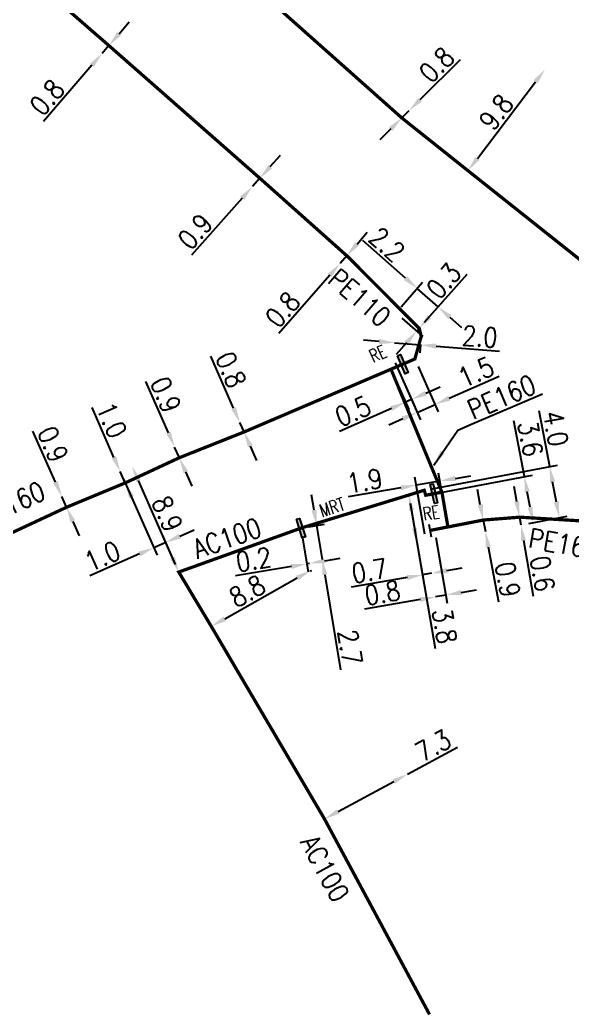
# Model space of a CAD drawing. Header units: millimetres. Extents: x 160996 to 162003, y 120996 to 122000.
# Drawn here: x 161517.5 to 161560, y 120999.9 to 121076.5 of the extents above; entities that cross this region are included whole.
import ezdxf
from ezdxf.enums import TextEntityAlignment as Align

# ---------------------------------------------------------------- set-up
doc = ezdxf.new("R2010")
doc.units = ezdxf.units.MM
doc.header["$PDMODE"] = 34
doc.linetypes.add('L_25_AP', pattern=[2000, 1000, 1000])
doc.linetypes.add('L_25_PE', pattern=[2000, 1000, 1000])
doc.layers.get('0').update_dxf_attribs({"linetype": 'CONTINUOUS'})
doc.layers.get('Defpoints').update_dxf_attribs({"linetype": 'CONTINUOUS'})
doc.layers.add('L_150', color=1, linetype='CONTINUOUS')
doc.layers.add('L_340', color=7, linetype='CONTINUOUS')
doc.styles.get("Standard").update_dxf_attribs({"font": 'romans.shx', "width": 0.85})
doc.dimstyles.get("Standard").update_dxf_attribs({"dimtxt": 1.5, "dimasz": 1.2, "dimexe": 0.625, "dimexo": 0.625, "dimgap": 0.25, "dimtad": 1, "dimdec": 1, "dimzin": 0, "dimdsep": 46, "dimtxsty": 'Standard', "dimcen": -0.5, "dimadec": 0, "dimazin": 0, "dimtfac": 1, "dimtdec": 1, "dimtmove": 0, "dimatfit": 3, "dimfxl": 0, "dimtolj": 1, "dimtzin": 0, "dimarcsym": 0})

# ---------------------------------------------------------------- blocks, each defined once
blk = doc.blocks.new('L_340_17')
at = {"linetype": 'Continuous'}
blk.add_hatch(color=0, dxfattribs=at).paths.add_polyline_path([(0.125, 0.75), (-0.125, 0.75), (-0.125, -0.75), (0.125, -0.75)])
at = {"color": 0, "linetype": 'Continuous'}
blk.add_lwpolyline([(-0.125, 0.75), (0.125, 0.75), (0.125, -0.75), (-0.125, -0.75)], close=True, dxfattribs=at)
at = {"color": 0, "linetype": 'Continuous', "width": 0.75}
for tag, height, flags, p in [('MRT', 1, 8, (0, 1.884)), ('DEF_LEG', 1.2, 3, (0, -5)), ('DEF_COUP', 1.2, 3, (0, -7.5)), ('DEF_TYPE', 1.2, 3, (0, -10))]:
    blk.add_attdef(tag, text='', height=height, dxfattribs=dict(at, flags=flags)).set_placement(p, align=Align.MIDDLE)
blk = doc.blocks.new('L_340_07')
at = {"color": 0, "linetype": 'Continuous', "const_width": 0.25, "flags": 128}
blk.add_lwpolyline([(0, 0), (0.35, 0)], dxfattribs=at)
at = {"color": 0, "linetype": 'Continuous', "flags": 128}
blk.add_lwpolyline([(0.35, -0.5), (0.35, 0.5)], dxfattribs=at)
at = {"color": 0, "linetype": 'Continuous', "width": 0.75, "flags": 3}
for tag, p in [('DEF_LEG', (0.723, -3.465)), ('DEF_COUP', (0.723, -5.965)), ('DEF_TYPE', (0.723, -8.465))]:
    blk.add_attdef(tag, text='', height=1.2, dxfattribs=at).set_placement(p, align=Align.MIDDLE)
blk = doc.blocks.new('L_340_21')
at = {"linetype": 'Continuous'}
blk.add_hatch(color=0, dxfattribs=at).paths.add_polyline_path([(0.125, 0.75), (-0.125, 0.75), (-0.125, -0.75), (0.125, -0.75)])
at = {"color": 0, "linetype": 'Continuous'}
blk.add_lwpolyline([(-0.125, 0.75), (0.125, 0.75), (0.125, -0.75), (-0.125, -0.75)], close=True, dxfattribs=at)
at = {"color": 0, "linetype": 'Continuous', "width": 0.75}
for tag, height, flags, p in [('RE', 1.5, 8, (0, 3)), ('DEF_LEG', 1.2, 3, (0, -5)), ('DEF_COUP', 1.2, 3, (0, -7.5)), ('DEF_TYPE', 1.2, 3, (0, -10))]:
    blk.add_attdef(tag, text='', height=height, dxfattribs=dict(at, flags=flags)).set_placement(p, align=Align.MIDDLE)
blk = doc.blocks.new('*D1280')
at = {"layer": 'Defpoints', "color": 0, "linetype": 'Continuous', "transparency": 16777216}
for p in [(161524.369, 121074.573), (161523.846, 121073.967), (161523.846, 121073.967)]:
    blk.add_point(p, dxfattribs=at)
at = {"layer": 'L_150', "color": 0, "linetype": 'Continuous', "lineweight": -2, "transparency": 16777216}
for p, q in [((161525.152, 121075.481), (161525.936, 121076.39)), ((161524.369, 121074.573), (161523.846, 121073.967)), ((161523.062, 121073.058), (161519.324, 121068.724))]:
    blk.add_line(p, q, dxfattribs=at)
at = {"layer": 'L_150', "color": 0, "linetype": 'Continuous', "transparency": 16777216}
for points in [[(161525.001, 121075.612), (161525.304, 121075.351), (161524.369, 121074.573)], [(161522.911, 121073.189), (161523.214, 121072.928), (161523.846, 121073.967)]]:
    blk.add_solid(points, dxfattribs=at)
at = {"layer": 'L_150', "color": 0, "linetype": 'Continuous', "transparency": 16777216, "insert": (161519.603, 121070.578), "char_height": 1.5, "attachment_point": 5, "rotation": 49.22213}
blk.add_mtext('\\A1;0.8', dxfattribs=at)
blk = doc.blocks.new('*D1282')
at = {"layer": 'Defpoints', "color": 0, "linetype": 'Continuous', "transparency": 16777216}
for p in [(161535.998, 121064.359), (161535.433, 121063.725), (161535.433, 121063.725)]:
    blk.add_point(p, dxfattribs=at)
at = {"layer": 'L_150', "color": 0, "linetype": 'Continuous', "lineweight": -2, "transparency": 16777216}
for p, q in [((161536.797, 121065.255), (161537.595, 121066.151)), ((161535.998, 121064.359), (161535.433, 121063.725)), ((161534.635, 121062.829), (161530.727, 121058.443))]:
    blk.add_line(p, q, dxfattribs=at)
at = {"layer": 'L_150', "color": 0, "linetype": 'Continuous', "transparency": 16777216}
for points in [[(161536.647, 121065.388), (161536.946, 121065.122), (161535.998, 121064.359)], [(161534.485, 121062.962), (161534.784, 121062.696), (161535.433, 121063.725)]]:
    blk.add_solid(points, dxfattribs=at)
at = {"layer": 'L_150', "color": 0, "linetype": 'Continuous', "transparency": 16777216, "insert": (161531.015, 121060.27), "char_height": 1.5, "attachment_point": 5, "rotation": 48.29805}
blk.add_mtext('\\A1;0.9', dxfattribs=at)
blk = doc.blocks.new('*D1283')
at = {"layer": 'Defpoints', "color": 0, "linetype": 'Continuous', "transparency": 16777216}
for p in [(161542.168, 121057.794), (161542.168, 121057.794), (161542.694, 121058.396)]:
    blk.add_point(p, dxfattribs=at)
at = {"layer": 'L_150', "color": 0, "linetype": 'Continuous', "lineweight": -2, "transparency": 16777216}
for p, q in [((161543.484, 121059.3), (161544.273, 121060.204)), ((161542.694, 121058.396), (161542.168, 121057.794)), ((161541.379, 121056.89), (161537.46, 121052.403))]:
    blk.add_line(p, q, dxfattribs=at)
at = {"layer": 'L_150', "color": 0, "linetype": 'Continuous', "transparency": 16777216}
for points in [[(161543.333, 121059.431), (161543.635, 121059.168), (161542.694, 121058.396)], [(161541.228, 121057.021), (161541.529, 121056.758), (161542.168, 121057.794)]]:
    blk.add_solid(points, dxfattribs=at)
at = {"layer": 'L_150', "color": 0, "linetype": 'Continuous', "transparency": 16777216, "insert": (161537.75, 121054.255), "char_height": 1.5, "attachment_point": 5, "rotation": 48.86209}
blk.add_mtext('\\A1;0.8', dxfattribs=at)
blk = doc.blocks.new('*D1284')
at = {"layer": 'Defpoints', "color": 0, "linetype": 'Continuous', "transparency": 16777216}
for p in [(161525.246, 121041.783), (161525.246, 121041.783), (161525.629, 121040.914)]:
    blk.add_point(p, dxfattribs=at)
at = {"layer": 'L_150', "color": 0, "linetype": 'Continuous', "lineweight": -2, "transparency": 16777216}
for p, q in [((161524.761, 121042.881), (161523.07, 121046.714)), ((161525.629, 121040.914), (161525.246, 121041.783)), ((161526.113, 121039.816), (161526.598, 121038.718))]:
    blk.add_line(p, q, dxfattribs=at)
at = {"layer": 'L_150', "color": 0, "linetype": 'Continuous', "transparency": 16777216}
for points in [[(161524.944, 121042.962), (161524.578, 121042.8), (161525.246, 121041.783)], [(161526.296, 121039.897), (161525.931, 121039.735), (161525.629, 121040.914)]]:
    blk.add_solid(points, dxfattribs=at)
at = {"layer": 'L_150', "color": 0, "linetype": 'Continuous', "transparency": 16777216, "insert": (161524.588, 121045.75), "char_height": 1.5, "attachment_point": 5, "rotation": 293.80792}
blk.add_mtext('\\A1;1.0', dxfattribs=at)
blk = doc.blocks.new('*D1285')
at = {"layer": 'Defpoints', "color": 0, "linetype": 'Continuous', "transparency": 16777216}
for p in [(161520.744, 121039.862), (161520.744, 121039.862), (161521.109, 121039.04)]:
    blk.add_point(p, dxfattribs=at)
at = {"layer": 'L_150', "color": 0, "linetype": 'Continuous', "lineweight": -2, "transparency": 16777216}
for p, q in [((161520.257, 121040.959), (161518.508, 121044.899)), ((161521.109, 121039.04), (161520.744, 121039.862)), ((161521.596, 121037.943), (161522.083, 121036.846))]:
    blk.add_line(p, q, dxfattribs=at)
at = {"layer": 'L_150', "color": 0, "linetype": 'Continuous', "transparency": 16777216}
for points in [[(161520.44, 121041.04), (161520.075, 121040.878), (161520.744, 121039.862)], [(161521.779, 121038.024), (161521.413, 121037.862), (161521.109, 121039.04)]]:
    blk.add_solid(points, dxfattribs=at)
at = {"layer": 'L_150', "color": 0, "linetype": 'Continuous', "transparency": 16777216, "insert": (161520.053, 121043.883), "char_height": 1.5, "attachment_point": 5, "rotation": 293.93784}
blk.add_mtext('\\A1;0.9', dxfattribs=at)
blk = doc.blocks.new('*D1286')
at = {"layer": 'Defpoints', "color": 0, "linetype": 'Continuous', "transparency": 16777216}
for p in [(161526.157, 121042.195), (161526.157, 121042.195), (161529.75, 121034.052)]:
    blk.add_point(p, dxfattribs=at)
at = {"layer": 'L_150', "color": 0, "linetype": 'Continuous', "lineweight": -2, "transparency": 16777216}
blk.add_line((161529.265, 121035.15), (161526.641, 121041.097), dxfattribs=at)
at = {"layer": 'L_150', "color": 0, "linetype": 'Continuous', "transparency": 16777216}
for points in [[(161526.824, 121041.178), (161526.458, 121041.016), (161526.157, 121042.195)], [(161529.448, 121035.231), (161529.082, 121035.07), (161529.75, 121034.052)]]:
    blk.add_solid(points, dxfattribs=at)
at = {"layer": 'L_150', "color": 0, "linetype": 'Continuous', "transparency": 16777216, "insert": (161528.868, 121038.527), "char_height": 1.5, "attachment_point": 5, "rotation": 293.80792}
blk.add_mtext('\\A1;8.9', dxfattribs=at)
blk = doc.blocks.new('*D1287')
at = {"layer": 'Defpoints', "color": 0, "linetype": 'Continuous', "transparency": 16777216}
for p in [(161525.246, 121041.783), (161527.829, 121035.928), (161529.75, 121034.052)]:
    blk.add_point(p, dxfattribs=at)
at = {"layer": 'L_150', "color": 0, "linetype": 'Continuous', "lineweight": -2, "transparency": 16777216}
for p, q in [((161525.498, 121041.211), (161528.081, 121035.356)), ((161529.842, 121036.816), (161530.94, 121037.301)), ((161528.744, 121036.332), (161527.829, 121035.928)), ((161529.497, 121034.624), (161528.492, 121036.904)), ((161526.731, 121035.444), (161522.898, 121033.753))]:
    blk.add_line(p, q, dxfattribs=at)
at = {"layer": 'L_150', "color": 0, "linetype": 'Continuous', "transparency": 16777216}
for points in [[(161529.761, 121036.999), (161529.922, 121036.633), (161528.744, 121036.332)], [(161526.65, 121035.627), (161526.812, 121035.261), (161527.829, 121035.928)]]:
    blk.add_solid(points, dxfattribs=at)
at = {"layer": 'L_150', "color": 0, "linetype": 'Continuous', "transparency": 16777216, "insert": (161523.862, 121035.271), "char_height": 1.5, "attachment_point": 5, "rotation": 23.80792}
blk.add_mtext('\\A1;1.0', dxfattribs=at)
blk = doc.blocks.new('*D1288')
at = {"layer": 'Defpoints', "color": 0, "linetype": 'Continuous', "transparency": 16777216}
for p in [(161534.455, 121045.565), (161534.455, 121045.565), (161534.777, 121044.832)]:
    blk.add_point(p, dxfattribs=at)
at = {"layer": 'L_150', "color": 0, "linetype": 'Continuous', "lineweight": -2, "transparency": 16777216}
for p, q in [((161533.973, 121046.664), (161532.216, 121050.667)), ((161534.777, 121044.832), (161534.455, 121045.565)), ((161533.883, 121045.314), (161533.883, 121045.314)), ((161534.204, 121044.581), (161534.204, 121044.581)), ((161535.259, 121043.734), (161535.741, 121042.635))]:
    blk.add_line(p, q, dxfattribs=at)
at = {"layer": 'L_150', "color": 0, "linetype": 'Continuous', "transparency": 16777216}
for points in [[(161534.156, 121046.744), (161533.79, 121046.583), (161534.455, 121045.565)], [(161535.442, 121043.814), (161535.076, 121043.653), (161534.777, 121044.832)]]:
    blk.add_solid(points, dxfattribs=at)
at = {"layer": 'L_150', "color": 0, "linetype": 'Continuous', "transparency": 16777216, "insert": (161533.769, 121049.617), "char_height": 1.5, "attachment_point": 5, "rotation": 293.69657}
blk.add_mtext('\\A1;0.8', dxfattribs=at)
blk = doc.blocks.new('*D1289')
at = {"layer": 'Defpoints', "color": 0, "linetype": 'Continuous', "transparency": 16777216}
for p in [(161529.431, 121043.675), (161529.431, 121043.675), (161529.795, 121042.852)]:
    blk.add_point(p, dxfattribs=at)
at = {"layer": 'L_150', "color": 0, "linetype": 'Continuous', "lineweight": -2, "transparency": 16777216}
for p, q in [((161528.947, 121044.773), (161527.207, 121048.717)), ((161530.003, 121043.928), (161530.003, 121043.928)), ((161529.795, 121042.852), (161529.431, 121043.675)), ((161530.366, 121043.104), (161530.366, 121043.104)), ((161530.279, 121041.754), (161530.763, 121040.656))]:
    blk.add_line(p, q, dxfattribs=at)
at = {"layer": 'L_150', "color": 0, "linetype": 'Continuous', "transparency": 16777216}
for points in [[(161529.13, 121044.854), (161528.764, 121044.693), (161529.431, 121043.675)], [(161530.462, 121041.835), (161530.096, 121041.673), (161529.795, 121042.852)]]:
    blk.add_solid(points, dxfattribs=at)
at = {"layer": 'L_150', "color": 0, "linetype": 'Continuous', "transparency": 16777216, "insert": (161528.749, 121047.698), "char_height": 1.5, "attachment_point": 5, "rotation": 293.80769}
blk.add_mtext('\\A1;0.9', dxfattribs=at)
blk = doc.blocks.new('*D1290')
at = {"layer": 'Defpoints', "color": 0, "linetype": 'Continuous', "transparency": 16777216}
for p in [(161546.378, 121051.699), (161546.378, 121051.699), (161548.425, 121052.196)]:
    blk.add_point(p, dxfattribs=at)
at = {"layer": 'L_150', "color": 0, "linetype": 'Continuous', "lineweight": -2, "transparency": 16777216}
for p, q in [((161545.182, 121051.794), (161543.986, 121051.89)), ((161546.378, 121051.699), (161548.372, 121051.539)), ((161548.375, 121051.573), (161548.322, 121050.916)), ((161549.568, 121051.444), (161554.442, 121051.054))]:
    blk.add_line(p, q, dxfattribs=at)
at = {"layer": 'L_150', "color": 0, "linetype": 'Continuous', "transparency": 16777216}
for points in [[(161545.198, 121051.993), (161545.166, 121051.595), (161546.378, 121051.699)], [(161549.584, 121051.643), (161549.552, 121051.244), (161548.372, 121051.539)]]:
    blk.add_solid(points, dxfattribs=at)
at = {"layer": 'L_150', "color": 0, "linetype": 'Continuous', "transparency": 16777216, "insert": (161552.941, 121052.178), "char_height": 1.5, "attachment_point": 5, "rotation": 355.4332}
blk.add_mtext('\\A1;2.0', dxfattribs=at)
blk = doc.blocks.new('*D1291')
at = {"layer": 'Defpoints', "color": 0, "linetype": 'Continuous', "transparency": 16777216}
for p in [(161548.116, 121055.883), (161546.46, 121054.007), (161548.271, 121052.809)]:
    blk.add_point(p, dxfattribs=at)
at = {"layer": 'L_150', "color": 0, "linetype": 'Continuous', "lineweight": -2, "transparency": 16777216}
for p, q in [((161547.216, 121056.677), (161543.938, 121059.569)), ((161546.874, 121054.475), (161548.529, 121056.352)), ((161549.728, 121054.46), (161548.116, 121055.883)), ((161548.685, 121053.278), (161550.142, 121054.929)), ((161550.628, 121053.666), (161551.528, 121052.873))]:
    blk.add_line(p, q, dxfattribs=at)
at = {"layer": 'L_150', "color": 0, "linetype": 'Continuous', "transparency": 16777216}
for points in [[(161547.348, 121056.827), (161547.084, 121056.527), (161548.116, 121055.883)], [(161550.76, 121053.816), (161550.496, 121053.517), (161549.728, 121054.46)]]:
    blk.add_solid(points, dxfattribs=at)
at = {"layer": 'L_150', "color": 0, "linetype": 'Continuous', "transparency": 16777216, "insert": (161545.789, 121059.27), "char_height": 1.5, "attachment_point": 5, "rotation": 318.57876}
blk.add_mtext('\\A1;2.2', dxfattribs=at)
blk = doc.blocks.new('*D1292')
at = {"layer": 'Defpoints', "color": 0, "linetype": 'Continuous', "transparency": 16777216}
for p in [(161539.157, 121037.432), (161540.797, 121035.019), (161540.797, 121035.019)]:
    blk.add_point(p, dxfattribs=at)
at = {"layer": 'L_340', "color": 0, "linetype": 'Continuous', "lineweight": -2, "transparency": 16777216}
for p, q in [((161540.166, 121038.817), (161539.969, 121040)), ((161539.774, 121037.535), (161540.979, 121037.735)), ((161540.363, 121037.633), (161540.797, 121035.019)), ((161541.414, 121035.121), (161541.414, 121035.121)), ((161540.994, 121033.835), (161542.207, 121026.538))]:
    blk.add_line(p, q, dxfattribs=at)
at = {"layer": 'L_340', "color": 0, "linetype": 'Continuous', "transparency": 16777216}
for points in [[(161540.364, 121038.849), (161539.969, 121038.784), (161540.363, 121037.633)], [(161541.191, 121033.868), (161540.797, 121033.802), (161540.797, 121035.019)]]:
    blk.add_solid(points, dxfattribs=at)
at = {"layer": 'L_340', "color": 0, "linetype": 'Continuous', "transparency": 16777216, "insert": (161542.933, 121028.266), "char_height": 1.5, "attachment_point": 5, "rotation": 279.43608}
blk.add_mtext('\\A1;2.7', dxfattribs=at)
blk = doc.blocks.new('*D1293')
at = {"layer": 'Defpoints', "color": 0, "linetype": 'Continuous', "transparency": 16777216}
for p in [(161547.468, 121039.979), (161549.219, 121033.955), (161549.219, 121033.955)]:
    blk.add_point(p, dxfattribs=at)
at = {"layer": 'L_150', "color": 0, "linetype": 'Continuous', "lineweight": -2, "transparency": 16777216}
for p, q in [((161547.574, 121039.363), (161548.636, 121033.22)), ((161549.219, 121033.955), (161548.53, 121033.836)), ((161550.402, 121034.16), (161551.584, 121034.364)), ((161547.347, 121033.632), (161543.04, 121032.887))]:
    blk.add_line(p, q, dxfattribs=at)
at = {"layer": 'L_150', "color": 0, "linetype": 'Continuous', "transparency": 16777216}
for points in [[(161550.368, 121034.357), (161550.436, 121033.963), (161549.219, 121033.955)], [(161547.313, 121033.829), (161547.381, 121033.435), (161548.53, 121033.836)]]:
    blk.add_solid(points, dxfattribs=at)
at = {"layer": 'L_150', "color": 0, "linetype": 'Continuous', "transparency": 16777216, "insert": (161544.432, 121034.143), "char_height": 1.5, "attachment_point": 5, "rotation": 9.80701}
blk.add_mtext('\\A1;0.7', dxfattribs=at)
blk = doc.blocks.new('*D1294')
at = {"layer": 'Defpoints', "color": 0, "linetype": 'Continuous', "transparency": 16777216}
for p in [(161547.468, 121039.979), (161548.115, 121036.235), (161548.115, 121036.235)]:
    blk.add_point(p, dxfattribs=at)
at = {"layer": 'L_150', "color": 0, "linetype": 'Continuous', "lineweight": -2, "transparency": 16777216}
for p, q in [((161547.672, 121038.797), (161547.911, 121037.417)), ((161548.115, 121036.235), (161549.51, 121028.162))]:
    blk.add_line(p, q, dxfattribs=at)
at = {"layer": 'L_150', "color": 0, "linetype": 'Continuous', "transparency": 16777216}
for points in [[(161547.869, 121038.831), (161547.475, 121038.763), (161547.468, 121039.979)], [(161548.108, 121037.451), (161547.713, 121037.383), (161548.115, 121036.235)]]:
    blk.add_solid(points, dxfattribs=at)
at = {"layer": 'L_150', "color": 0, "linetype": 'Continuous', "transparency": 16777216, "insert": (161550.226, 121029.895), "char_height": 1.5, "attachment_point": 5, "rotation": 279.80701}
blk.add_mtext('\\A1;3.8', dxfattribs=at)
blk = doc.blocks.new('*D1295')
at = {"layer": 'Defpoints', "color": 0, "linetype": 'Continuous', "transparency": 16777216}
for p in [(161549.449, 121037.323), (161549.534, 121032.137), (161549.534, 121032.137)]:
    blk.add_point(p, dxfattribs=at)
at = {"layer": 'L_340', "color": 0, "linetype": 'Continuous', "lineweight": -2, "transparency": 16777216}
for p, q in [((161549.556, 121036.707), (161550.428, 121031.658)), ((161551.504, 121032.478), (161552.687, 121032.682)), ((161548.351, 121031.933), (161544.044, 121031.188)), ((161550.322, 121032.273), (161549.534, 121032.137))]:
    blk.add_line(p, q, dxfattribs=at)
at = {"layer": 'L_340', "color": 0, "linetype": 'Continuous', "transparency": 16777216}
for points in [[(161551.47, 121032.675), (161551.538, 121032.281), (161550.322, 121032.273)], [(161548.317, 121032.13), (161548.385, 121031.736), (161549.534, 121032.137)]]:
    blk.add_solid(points, dxfattribs=at)
at = {"layer": 'L_340', "color": 0, "linetype": 'Continuous', "transparency": 16777216, "insert": (161545.436, 121032.444), "char_height": 1.5, "attachment_point": 5, "rotation": 9.80701}
blk.add_mtext('\\A1;0.8', dxfattribs=at)
blk = doc.blocks.new('*D1296')
at = {"layer": 'Defpoints', "color": 0, "linetype": 'Continuous', "transparency": 16777216}
for p in [(161548.046, 121040.742), (161550.48, 121037.523), (161548.805, 121036.35)]:
    blk.add_point(p, dxfattribs=at)
at = {"layer": 'L_150', "color": 0, "linetype": 'Continuous', "lineweight": -2, "transparency": 16777216}
for p, q in [((161550.374, 121038.139), (161549.763, 121041.673)), ((161548.699, 121036.965), (161547.94, 121041.358)), ((161549.869, 121041.057), (161548.046, 121040.742)), ((161551.052, 121041.262), (161552.234, 121041.466)), ((161546.864, 121040.538), (161542.795, 121039.835))]:
    blk.add_line(p, q, dxfattribs=at)
at = {"layer": 'L_150', "color": 0, "linetype": 'Continuous', "transparency": 16777216}
for points in [[(161551.018, 121041.459), (161551.086, 121041.065), (161549.869, 121041.057)], [(161546.83, 121040.735), (161546.898, 121040.341), (161548.046, 121040.742)]]:
    blk.add_solid(points, dxfattribs=at)
at = {"layer": 'L_150', "color": 0, "linetype": 'Continuous', "transparency": 16777216, "insert": (161544.068, 121041.07), "char_height": 1.5, "attachment_point": 5, "rotation": 9.80701}
blk.add_mtext('\\A1;1.9', dxfattribs=at)
blk = doc.blocks.new('*D1297')
at = {"layer": 'Defpoints', "color": 0, "linetype": 'Continuous', "transparency": 16777216}
for p in [(161553.198, 121038.052), (161553.365, 121037.168), (161553.365, 121037.168)]:
    blk.add_point(p, dxfattribs=at)
at = {"layer": 'L_150', "color": 0, "linetype": 'Continuous', "lineweight": -2, "transparency": 16777216}
for p, q in [((161552.975, 121039.232), (161552.752, 121040.411)), ((161553.198, 121038.052), (161553.365, 121037.168)), ((161553.812, 121038.168), (161553.812, 121038.168)), ((161553.979, 121037.284), (161553.979, 121037.284)), ((161553.587, 121035.989), (161554.387, 121031.753))]:
    blk.add_line(p, q, dxfattribs=at)
at = {"layer": 'L_150', "color": 0, "linetype": 'Continuous', "transparency": 16777216}
for points in [[(161553.171, 121039.269), (161552.778, 121039.194), (161553.198, 121038.052)], [(161553.784, 121036.026), (161553.391, 121035.952), (161553.365, 121037.168)]]:
    blk.add_solid(points, dxfattribs=at)
at = {"layer": 'L_150', "color": 0, "linetype": 'Continuous', "transparency": 16777216, "insert": (161555.081, 121033.467), "char_height": 1.5, "attachment_point": 5, "rotation": 280.69638}
blk.add_mtext('\\A1;0.9', dxfattribs=at)
blk = doc.blocks.new('*D1298')
at = {"layer": 'Defpoints', "color": 0, "linetype": 'Continuous', "transparency": 16777216}
for p in [(161548.771, 121039.964), (161557.035, 121037.861), (161556.096, 121037.684)]:
    blk.add_point(p, dxfattribs=at)
at = {"layer": 'L_150', "color": 0, "linetype": 'Continuous', "lineweight": -2, "transparency": 16777216}
for p, q in [((161556.367, 121041.399), (161555.556, 121045.694)), ((161549.385, 121040.08), (161556.981, 121041.515)), ((161556.812, 121039.041), (161556.59, 121040.22)), ((161556.711, 121037.8), (161557.649, 121037.977))]:
    blk.add_line(p, q, dxfattribs=at)
at = {"layer": 'L_150', "color": 0, "linetype": 'Continuous', "transparency": 16777216}
for points in [[(161556.786, 121040.257), (161556.393, 121040.183), (161556.367, 121041.399)], [(161557.009, 121039.078), (161556.616, 121039.003), (161557.035, 121037.861)]]:
    blk.add_solid(points, dxfattribs=at)
at = {"layer": 'L_150', "color": 0, "linetype": 'Continuous', "transparency": 16777216, "insert": (161556.833, 121044.322), "char_height": 1.5, "attachment_point": 5, "rotation": 280.69638}
blk.add_mtext('\\A1;3.6', dxfattribs=at)
blk = doc.blocks.new('*D1299')
at = {"layer": 'Defpoints', "color": 0, "linetype": 'Continuous', "transparency": 16777216}
for p in [(161548.653, 121040.349), (161559.058, 121038.244), (161556.096, 121037.684)]:
    blk.add_point(p, dxfattribs=at)
at = {"layer": 'L_150', "color": 0, "linetype": 'Continuous', "lineweight": -2, "transparency": 16777216}
for p, q in [((161558.316, 121042.174), (161557.505, 121046.47)), ((161549.267, 121040.465), (161558.93, 121042.29)), ((161558.836, 121039.423), (161558.539, 121040.995)), ((161556.711, 121037.8), (161559.673, 121038.36))]:
    blk.add_line(p, q, dxfattribs=at)
at = {"layer": 'L_150', "color": 0, "linetype": 'Continuous', "transparency": 16777216}
for points in [[(161558.735, 121041.032), (161558.342, 121040.958), (161558.316, 121042.174)], [(161559.032, 121039.46), (161558.639, 121039.386), (161559.058, 121038.244)]]:
    blk.add_solid(points, dxfattribs=at)
at = {"layer": 'L_150', "color": 0, "linetype": 'Continuous', "transparency": 16777216, "insert": (161558.782, 121045.097), "char_height": 1.5, "attachment_point": 5, "rotation": 280.69638}
blk.add_mtext('\\A1;4.0', dxfattribs=at)
blk = doc.blocks.new('*D1300')
at = {"layer": 'Defpoints', "color": 0, "linetype": 'Continuous', "transparency": 16777216}
for p in [(161539.924, 121034.182), (161539.924, 121034.182), (161532.252, 121029.871)]:
    blk.add_point(p, dxfattribs=at)
at = {"layer": 'L_150', "color": 0, "linetype": 'Continuous', "lineweight": -2, "transparency": 16777216}
blk.add_line((161533.298, 121030.459), (161538.878, 121033.594), dxfattribs=at)
at = {"layer": 'L_150', "color": 0, "linetype": 'Continuous', "transparency": 16777216}
for points in [[(161538.78, 121033.768), (161538.976, 121033.42), (161539.924, 121034.182)], [(161533.2, 121030.633), (161533.396, 121030.285), (161532.252, 121029.871)]]:
    blk.add_solid(points, dxfattribs=at)
at = {"layer": 'L_150', "color": 0, "linetype": 'Continuous', "transparency": 16777216, "insert": (161535.029, 121032.578), "char_height": 1.5, "attachment_point": 5, "rotation": 29.32956}
blk.add_mtext('\\A1;8.8', dxfattribs=at)
blk = doc.blocks.new('*D1301')
at = {"layer": 'Defpoints', "color": 0, "linetype": 'Continuous', "transparency": 16777216}
for p in [(161555.994, 121038.275), (161556.096, 121037.684), (161556.096, 121037.684)]:
    blk.add_point(p, dxfattribs=at)
at = {"layer": 'L_150', "color": 0, "linetype": 'Continuous', "lineweight": -2, "transparency": 16777216}
for p, q in [((161555.79, 121039.458), (161555.585, 121040.64)), ((161555.378, 121038.169), (161555.378, 121038.169)), ((161555.994, 121038.275), (161556.096, 121037.684)), ((161555.481, 121037.578), (161555.481, 121037.578)), ((161556.301, 121036.502), (161557.045, 121032.194))]:
    blk.add_line(p, q, dxfattribs=at)
at = {"layer": 'L_150', "color": 0, "linetype": 'Continuous', "transparency": 16777216}
for points in [[(161555.987, 121039.492), (161555.593, 121039.424), (161555.994, 121038.275)], [(161556.498, 121036.536), (161556.104, 121036.468), (161556.096, 121037.684)]]:
    blk.add_solid(points, dxfattribs=at)
at = {"layer": 'L_150', "color": 0, "linetype": 'Continuous', "transparency": 16777216, "insert": (161557.761, 121033.927), "char_height": 1.5, "attachment_point": 5, "rotation": 279.80701}
blk.add_mtext('\\A1;0.6', dxfattribs=at)
blk = doc.blocks.new('*D1302')
at = {"layer": 'Defpoints', "color": 0, "linetype": 'Continuous', "transparency": 16777216}
for p in [(161546.172, 121050.726), (161546.095, 121049.664), (161547.676, 121047.331)]:
    blk.add_point(p, dxfattribs=at)
at = {"layer": 'L_150', "color": 0, "linetype": 'Continuous', "lineweight": -2, "transparency": 16777216}
for p, q in [((161546.425, 121050.155), (161547.93, 121046.76)), ((161546.349, 121049.093), (161547.472, 121046.557)), ((161548.773, 121047.818), (161549.87, 121048.304)), ((161547.676, 121047.331), (161547.219, 121047.129)), ((161546.122, 121046.642), (161542.126, 121044.871))]:
    blk.add_line(p, q, dxfattribs=at)
at = {"layer": 'L_150', "color": 0, "linetype": 'Continuous', "transparency": 16777216}
for points in [[(161548.692, 121048), (161548.854, 121047.635), (161547.676, 121047.331)], [(161546.041, 121046.825), (161546.203, 121046.46), (161547.219, 121047.129)]]:
    blk.add_solid(points, dxfattribs=at)
at = {"layer": 'L_150', "color": 0, "linetype": 'Continuous', "transparency": 16777216, "insert": (161543.17, 121046.428), "char_height": 1.5, "attachment_point": 5, "rotation": 23.90589}
blk.add_mtext('\\A1;0.5', dxfattribs=at)
blk = doc.blocks.new('*D1303')
at = {"layer": 'Defpoints', "color": 0, "linetype": 'Continuous', "transparency": 16777216}
for p in [(161546.172, 121050.726), (161547.934, 121050.451), (161548.115, 121046.341)]:
    blk.add_point(p, dxfattribs=at)
at = {"layer": 'L_150', "color": 0, "linetype": 'Continuous', "lineweight": -2, "transparency": 16777216}
for p, q in [((161546.425, 121050.155), (161548.369, 121045.77)), ((161548.187, 121049.88), (161549.74, 121046.377)), ((161550.584, 121047.435), (161554.414, 121049.133)), ((161548.115, 121046.341), (161549.487, 121046.949)), ((161547.018, 121045.855), (161545.921, 121045.368))]:
    blk.add_line(p, q, dxfattribs=at)
at = {"layer": 'L_150', "color": 0, "linetype": 'Continuous', "transparency": 16777216}
for points in [[(161550.503, 121047.618), (161550.665, 121047.252), (161549.487, 121046.949)], [(161546.937, 121046.038), (161547.099, 121045.672), (161548.115, 121046.341)]]:
    blk.add_solid(points, dxfattribs=at)
at = {"layer": 'L_150', "color": 0, "linetype": 'Continuous', "transparency": 16777216, "insert": (161552.642, 121049.441), "char_height": 1.5, "attachment_point": 5, "rotation": 23.90589}
blk.add_mtext('\\A1;1.5', dxfattribs=at)
blk = doc.blocks.new('*D1330')
at = {"layer": 'Defpoints', "color": 0, "linetype": 'Continuous', "transparency": 16777216}
for p in [(161547.494, 121069.571), (161547.494, 121069.571), (161546.928, 121069.005)]:
    blk.add_point(p, dxfattribs=at)
at = {"layer": 'L_150', "color": 0, "linetype": 'Continuous', "lineweight": -2, "transparency": 16777216}
for p, q in [((161548.343, 121070.419), (161551.436, 121073.508)), ((161546.928, 121069.005), (161547.494, 121069.571)), ((161546.079, 121068.157), (161545.23, 121067.309))]:
    blk.add_line(p, q, dxfattribs=at)
at = {"layer": 'L_150', "color": 0, "linetype": 'Continuous', "transparency": 16777216}
for points in [[(161548.202, 121070.56), (161548.484, 121070.277), (161547.494, 121069.571)], [(161545.938, 121068.299), (161546.22, 121068.016), (161546.928, 121069.005)]]:
    blk.add_solid(points, dxfattribs=at)
at = {"layer": 'L_150', "color": 0, "linetype": 'Continuous', "transparency": 16777216, "insert": (161549.608, 121073.095), "char_height": 1.5, "attachment_point": 5, "rotation": 44.96443}
blk.add_mtext('\\A1;0.8', dxfattribs=at)
blk = doc.blocks.new('*D1331')
at = {"layer": 'Defpoints', "color": 0, "linetype": 'Continuous', "transparency": 16777216}
for p in [(161557.957, 121072.742), (161557.957, 121072.742), (161552.028, 121064.94)]:
    blk.add_point(p, dxfattribs=at)
at = {"layer": 'L_150', "color": 0, "linetype": 'Continuous', "lineweight": -2, "transparency": 16777216}
blk.add_line((161552.754, 121065.895), (161557.231, 121071.787), dxfattribs=at)
at = {"layer": 'L_150', "color": 0, "linetype": 'Continuous', "transparency": 16777216}
for points in [[(161557.072, 121071.908), (161557.391, 121071.666), (161557.957, 121072.742)], [(161552.595, 121066.016), (161552.913, 121065.774), (161552.028, 121064.94)]]:
    blk.add_solid(points, dxfattribs=at)
at = {"layer": 'L_150', "color": 0, "linetype": 'Continuous', "transparency": 16777216, "insert": (161554.196, 121069.446), "char_height": 1.5, "attachment_point": 5, "rotation": 52.76624}
blk.add_mtext('\\A1;9.8', dxfattribs=at)
blk = doc.blocks.new('*D1537')
at = {"layer": 'Defpoints', "color": 0, "linetype": 'Continuous', "transparency": 16777216}
for p in [(161546.46, 121054.007), (161548.073, 121052.584), (161548.271, 121052.809)]:
    blk.add_point(p, dxfattribs=at)
at = {"layer": 'L_150', "color": 0, "linetype": 'Continuous', "lineweight": -2, "transparency": 16777216}
for p, q in [((161549.065, 121053.709), (161551.957, 121056.987)), ((161546.929, 121053.593), (161548.541, 121052.171)), ((161548.073, 121052.584), (161548.271, 121052.809)), ((161547.279, 121051.684), (161546.485, 121050.784))]:
    blk.add_line(p, q, dxfattribs=at)
at = {"layer": 'L_150', "color": 0, "linetype": 'Continuous', "transparency": 16777216}
for points in [[(161548.915, 121053.841), (161549.215, 121053.577), (161548.271, 121052.809)], [(161547.129, 121051.817), (161547.429, 121051.552), (161548.073, 121052.584)]]:
    blk.add_solid(points, dxfattribs=at)
at = {"layer": 'L_150', "color": 0, "linetype": 'Continuous', "transparency": 16777216, "insert": (161550.158, 121056.459), "char_height": 1.5, "attachment_point": 5, "rotation": 48.57876}
blk.add_mtext('\\A1;0.3', dxfattribs=at)
blk = doc.blocks.new('*D728')
at = {"layer": 'Defpoints', "color": 0, "linetype": 'Continuous', "transparency": 16777216}
for p in [(161539.157, 121037.432), (161539.789, 121034.851), (161539.812, 121034.715)]:
    blk.add_point(p, dxfattribs=at)
at = {"layer": 'L_340', "color": 0, "linetype": 'Continuous', "lineweight": -2, "transparency": 16777216}
for p, q in [((161539.26, 121036.816), (161539.717, 121034.065)), ((161539.812, 121034.715), (161539.614, 121034.682)), ((161540.995, 121034.911), (161542.179, 121035.108)), ((161538.431, 121034.485), (161534.118, 121033.768)), ((161539.891, 121034.235), (161539.914, 121034.098))]:
    blk.add_line(p, q, dxfattribs=at)
at = {"layer": 'L_340', "color": 0, "linetype": 'Continuous', "transparency": 16777216}
for points in [[(161538.398, 121034.682), (161538.463, 121034.288), (161539.614, 121034.682)], [(161540.963, 121035.109), (161541.028, 121034.714), (161539.812, 121034.715)]]:
    blk.add_solid(points, dxfattribs=at)
at = {"layer": 'L_340', "color": 0, "linetype": 'Continuous', "transparency": 16777216, "insert": (161535.519, 121035.015), "char_height": 1.5, "attachment_point": 5, "rotation": 9.43608}
blk.add_mtext('\\A1;0.2', dxfattribs=at)
blk = doc.blocks.new('*D735')
at = {"layer": 'Defpoints', "color": 0, "linetype": 'Continuous', "transparency": 16777216}
for p in [(161547.362, 121018.495), (161547.362, 121018.495), (161540.972, 121015.05)]:
    blk.add_point(p, dxfattribs=at)
at = {"layer": 'L_150', "color": 0, "linetype": 'Continuous', "lineweight": -2, "transparency": 16777216}
for p, q in [((161547.362, 121018.495), (161551.21, 121020.569)), ((161542.028, 121015.619), (161546.306, 121017.925))]:
    blk.add_line(p, q, dxfattribs=at)
at = {"layer": 'L_150', "color": 0, "linetype": 'Continuous', "transparency": 16777216}
for points in [[(161546.211, 121018.101), (161546.401, 121017.749), (161547.362, 121018.495)], [(161541.933, 121015.795), (161542.123, 121015.443), (161540.972, 121015.05)]]:
    blk.add_solid(points, dxfattribs=at)
at = {"layer": 'L_150', "color": 0, "linetype": 'Continuous', "transparency": 16777216, "insert": (161549.34, 121020.697), "char_height": 1.5, "attachment_point": 5, "rotation": 28.32901}
blk.add_mtext('\\A1;7.3', dxfattribs=at)

msp = doc.modelspace()

# ---------------------------------------------------------------- linework, layer by layer
at = {"layer": 'L_150', "linetype": 'L_25_PE', "const_width": 0.25, "flags": 128}
for points in [[(161618.49, 121097.494), (161618.043, 121097.058), (161617.893, 121096.492), (161615.599, 121094.114), (161606.025, 121084.646), (161603.144, 121081.816), (161594.334, 121073.318), (161585.455, 121064.774), (161578.981, 121058.318), (161575.749, 121054.886), (161573.451, 121052.452), (161570.888, 121050.271), (161570.251, 121050.328), (161568.04, 121052.222), (161568.04, 121052.222), (161552.028, 121064.94), (161546.928, 121069.005), (161536.225, 121078.515), (161529.241, 121084.607), (161522.087, 121090.915), (161512.492, 121099.337), (161506.299, 121104.728), (161497.317, 121112.605), (161488.214, 121120.516), (161486.958, 121121.615), (161486.4, 121122.103), (161483.189, 121124.652), (161477.215, 121130.149), (161472.424, 121135.998), (161467.165, 121143), (161462.415, 121148.386), (161459.255, 121152.357)], [(161448.559, 121141.006), (161457.478, 121132.664), (161464.908, 121126.312), (161468.506, 121123.179), (161473.174, 121119.676), (161477.237, 121115.824), (161481.02, 121112.604), (161495.177, 121099.992), (161503.961, 121092.3), (161511.962, 121085.36), (161524.369, 121074.573), (161535.998, 121064.359), (161542.694, 121058.396), (161548.271, 121052.809), (161548.425, 121052.196), (161547.934, 121050.451), (161547.015, 121050.058), (161546.095, 121049.664), (161534.777, 121044.832), (161529.795, 121042.852), (161525.629, 121040.914), (161521.109, 121039.04), (161510.997, 121034.323), (161510.997, 121034.323), (161507.327, 121032.593), (161507.008, 121032.45), (161504.954, 121033.14), (161503.884, 121033.485), (161503.884, 121033.485), (161498.806, 121042.604), (161493.589, 121051.537), (161488.307, 121060.471), (161483.599, 121067.737), (161476.451, 121080.351), (161474.449, 121083.989), (161464.881, 121100.648), (161458.039, 121111.767), (161453.62, 121119.058), (161448.872, 121126.713), (161448.872, 121126.713)], [(161550.48, 121037.523), (161550.017, 121040.2), (161546.095, 121049.664)], [(161539.157, 121037.432), (161547.468, 121039.979), (161548.653, 121040.349), (161548.771, 121039.964), (161549.395, 121040.082), (161550.017, 121040.2)], [(161618.108, 121000), (161612.968, 121003.474), (161603.327, 121010.206), (161595.615, 121015.789), (161588.897, 121020.688), (161582.17, 121025.801), (161573.025, 121032.517), (161568.182, 121036.226), (161567.299, 121036.88), (161565.475, 121037.003), (161560.92, 121037.979), (161555.994, 121038.275), (161553.198, 121038.052), (161550.48, 121037.523), (161549.449, 121037.323)]]:
    msp.add_lwpolyline(points, dxfattribs=at)
at = {"layer": 'L_150', "linetype": 'L_25_AP', "const_width": 0.25, "flags": 128}
msp.add_lwpolyline([(161549.063, 121000), (161540.972, 121015.05), (161532.252, 121029.871), (161529.75, 121034.052), (161539.157, 121037.432)], dxfattribs=at)

# ---------------------------------------------------------------- block references
at = {"layer": 'L_340'}
ref = msp.add_blockref('L_340_21', (161547.015, 121050.058), dxfattribs=dict(at, rotation=23.17679758004561))
ref.add_attrib('RE', 'RE', dxfattribs={"layer": '0', "color": 0, "linetype": 'Continuous', "height": 1, "rotation": 23.90589, "width": 0.75, "flags": 8}).set_placement((161545.085, 121050.861), align=Align.MIDDLE)
ref = msp.add_blockref('L_340_21', (161549.395, 121040.082), dxfattribs=dict(at, rotation=13.28172700914549))
ref.add_attrib('RE', 'RE', dxfattribs={"layer": '0', "color": 0, "linetype": 'Continuous', "height": 1, "rotation": 9.00876, "width": 0.75, "flags": 8}).set_placement((161549.188, 121038.609), align=Align.MIDDLE)
ref = msp.add_blockref('L_340_17', (161539.157, 121037.432), dxfattribs=dict(at, rotation=17.31739989230458))
ref.add_attrib('MRT', 'MRT', dxfattribs={"layer": '0', "color": 0, "linetype": 'Continuous', "height": 1, "rotation": 18.12283, "width": 0.75, "flags": 8}).set_placement((161541.553, 121039.034), align=Align.MIDDLE)
at = {"layer": 'L_340', "rotation": 191.0167949668638}
msp.add_blockref('L_340_07', (161549.449, 121037.323), dxfattribs=at)

# ---------------------------------------------------------------- texts
at = {"layer": 'L_150', "linetype": 'Continuous', "width": 0.85}
for s, rotation, p in [('PE110', 318.99427, (161541.119, 121056.386)), ('PE160', 25.00744, (161514.674, 121037.43)), ('AC100', 19.45457, (161531.166, 121035.056)), ('PE160', 349.74193, (161556.599, 121035.961)), ('AC100', 298.4243, (161539.058, 121013.263))]:
    msp.add_text(s, height=1.5, rotation=rotation, dxfattribs=at).set_placement(p)
at = {"layer": 'L_150', "linetype": 'Continuous', "insert": (161552.394, 121045.753), "char_height": 1.5, "attachment_point": 7, "rotation": 23.22173}
msp.add_mtext('\\A1;PE160', dxfattribs=at)

# ---------------------------------------------------------------- dimensions: what is measured, and where the dimension line sits
at = {"layer": 'L_150', "linetype": 'Continuous'}
for base, p1, p2, angle, picture, middle in [((161523.846, 121073.967), (161524.369, 121074.573), (161523.846, 121073.967), 49.22213, '*D1280', (161520.36, 121069.925)), ((161547.494, 121069.571), (161546.928, 121069.005), (161547.494, 121069.571), 224.96443, '*D1330', (161550.314, 121072.387)), ((161557.957, 121072.742), (161552.028, 121064.94), (161557.957, 121072.742), 232.76624, '*D1331', (161554.993, 121068.841)), ((161535.433, 121063.725), (161535.998, 121064.359), (161535.433, 121063.725), 48.29805, '*D1282', (161531.762, 121059.605)), ((161548.116, 121055.883), (161548.271, 121052.809), (161546.46, 121054.007), 318.57876, '*D1291', (161545.127, 121058.52)), ((161542.168, 121057.794), (161542.694, 121058.396), (161542.168, 121057.794), 48.86209, '*D1283', (161538.503, 121053.598)), ((161548.073, 121052.584), (161548.271, 121052.809), (161546.46, 121054.007), 48.57876, '*D1537', (161550.908, 121055.798)), ((161546.378, 121051.699), (161548.425, 121052.196), (161546.378, 121051.699), 355.4332, '*D1290', (161552.861, 121051.181)), ((161534.455, 121045.565), (161534.777, 121044.832), (161534.455, 121045.565), 293.69657, '*D1288', (161532.853, 121049.215)), ((161548.115, 121046.341), (161547.934, 121050.451), (161546.172, 121050.726), 23.90589, '*D1303', (161553.047, 121048.527)), ((161547.676, 121047.331), (161546.095, 121049.664), (161546.172, 121050.726), 203.90589, '*D1302', (161543.575, 121045.514)), ((161529.431, 121043.675), (161529.795, 121042.852), (161529.431, 121043.675), 293.80769, '*D1289', (161527.835, 121047.294)), ((161525.2456, 121041.7831), (161525.6291, 121040.9139), (161525.2456, 121041.7831), 293.80792, '*D1284', (161523.6734, 121045.3463)), ((161559.058, 121038.244), (161548.653, 121040.349), (161556.096, 121037.684), 100.69638, '*D1299', (161557.799, 121044.911)), ((161520.744, 121039.862), (161521.109, 121039.04), (161520.744, 121039.862), 293.93784, '*D1285', (161519.139, 121043.477)), ((161557.035, 121037.861), (161548.771, 121039.964), (161556.096, 121037.684), 100.69638, '*D1298', (161555.85, 121044.136)), ((161527.829, 121035.928), (161529.75, 121034.052), (161525.246, 121041.783), 23.80792, '*D1287', (161524.266, 121034.356)), ((161526.157, 121042.195), (161529.75, 121034.052), (161526.157, 121042.195), 293.80792, '*D1286', (161527.953, 121038.124)), ((161548.0462, 121040.7424), (161550.48, 121037.5234), (161548.8055, 121036.3496), 9.80701, '*D1296', (161544.2384, 121040.0841)), ((161553.365, 121037.168), (161553.198, 121038.052), (161553.365, 121037.168), 100.69638, '*D1297', (161554.099, 121033.281)), ((161556.096, 121037.684), (161555.994, 121038.275), (161556.096, 121037.684), 99.80701, '*D1301', (161556.775, 121033.757)), ((161549.219, 121033.955), (161547.468, 121039.979), (161549.219, 121033.955), 189.80701, '*D1293', (161544.602, 121033.157)), ((161548.115, 121036.235), (161547.468, 121039.979), (161548.115, 121036.235), 99.80701, '*D1294', (161549.24, 121029.725)), ((161539.924, 121034.182), (161532.252, 121029.871), (161539.924, 121034.182), 209.32956, '*D1300', (161535.519, 121031.707)), ((161547.362, 121018.495), (161540.972, 121015.05), (161547.362, 121018.495), 208.32901, '*D735', (161549.815, 121019.817))]:
    dim = msp.add_linear_dim(base=base, p1=p1, p2=p2, angle=angle, dimstyle='Standard', dxfattribs=at)
    dim.commit()
    dim.dimension.update_dxf_attribs({"geometry": picture, "text_midpoint": middle, "dimtype": 160})
at = {"layer": 'L_340', "linetype": 'Continuous'}
for base, p1, p2, angle, picture, middle in [((161540.7974154, 121035.018689), (161539.1572213, 121037.4324441), (161540.7974154, 121035.018689), 99.4360776, '*D1292', (161541.9468667, 121028.1024464)), ((161549.534, 121032.137), (161549.449, 121037.323), (161549.534, 121032.137), 9.80701, '*D1295', (161545.606, 121031.458))]:
    dim = msp.add_linear_dim(base=base, p1=p1, p2=p2, angle=angle, dimstyle='Standard', dxfattribs=at)
    dim.commit()
    dim.dimension.update_dxf_attribs({"geometry": picture, "text_midpoint": middle, "dimtype": 160})
dim = msp.add_linear_dim(base=(161539.812, 121034.715), p1=(161539.157, 121037.432), p2=(161539.789, 121034.851), angle=189.43608, dimstyle='Standard', override={"dimatfit": 0}, dxfattribs=at)
dim.commit()
dim.dimension.update_dxf_attribs({"geometry": '*D728', "text_midpoint": (161535.683, 121034.028), "dimtype": 160})

# ---------------------------------------------------------------- leaders
at = {"layer": 'L_150', "linetype": 'Continuous', "annotation_type": 0, "has_hookline": 1, "hookline_direction": 0, "text_width": 5.646, "horizontal_direction": (0.918986, 0.394291, 0)}
msp.add_leader([(161549.406, 121042.282), (161551.235, 121044.982), (161552.338, 121045.455)], dimstyle='Standard', override={"dimgap": 0.25, "dimtad": 1}, dxfattribs=at)

doc.saveas('drawing.dxf')
